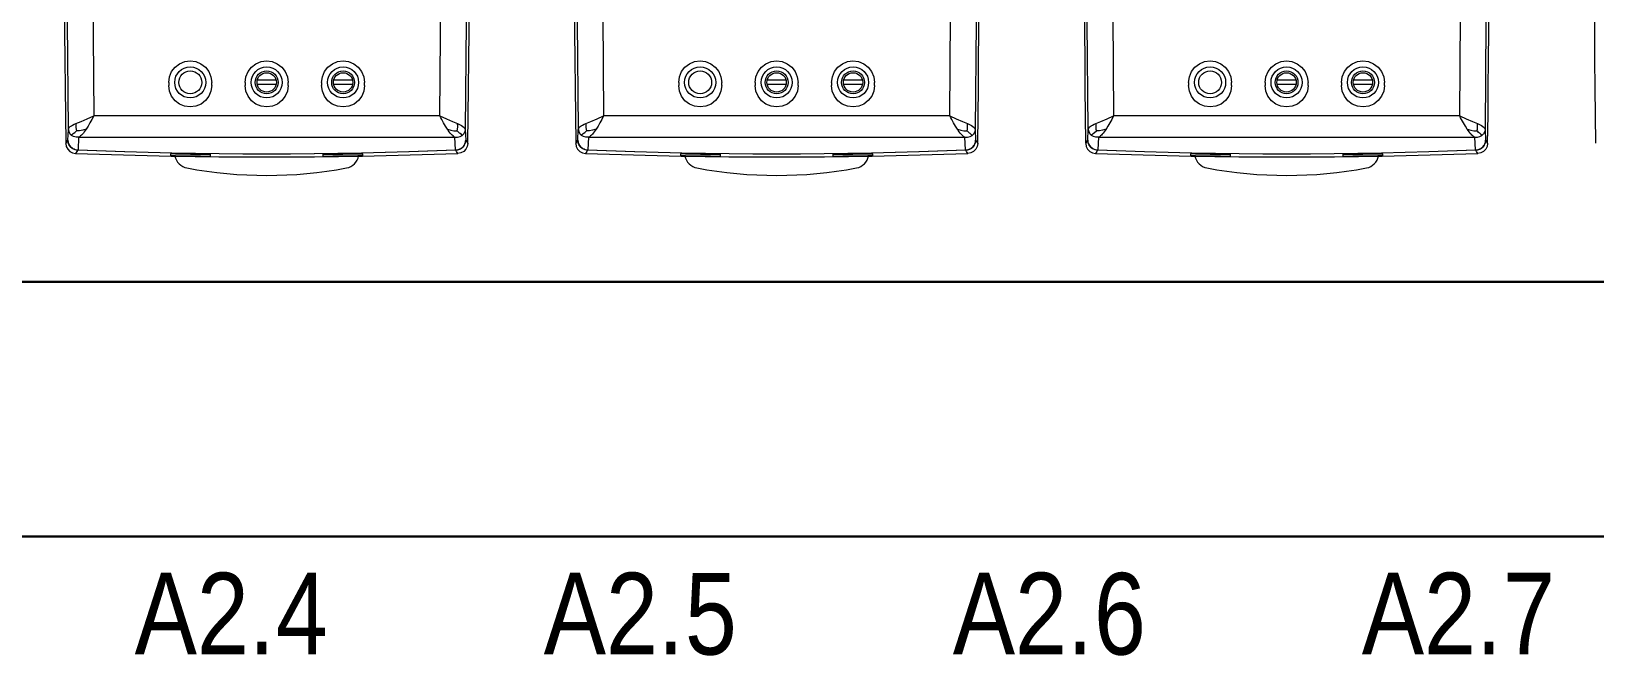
# Model space of a CAD drawing. Header units: millimetres. Extents: x -6000 to 26000, y -6000 to 26000.
# Drawn here: x 114.29 to 135.63, y -4527.28 to -4518.76 of the extents above; entities that cross this region are included whole.
import ezdxf

# ---------------------------------------------------------------- set-up
doc = ezdxf.new("R2010")
doc.units = ezdxf.units.MM
doc.header["$MEASUREMENT"] = 0
for name, color, linetype, lineweight in [('Чертеж и Рисунок_Ном._пера__1', 7, 'Continuous', 15), ('Чертеж и Рисунок_Ном._пера__21', 7, 'Continuous', 30), ('Чертеж и Рисунок_Ном._пера__7', 7, 'Continuous', 15)]:
    doc.layers.add(name, color=color, linetype=linetype, lineweight=lineweight)
doc.styles.add('СГЕНЕРИР_СТИЛЬ_1', font='')
doc.styles.get('СГЕНЕРИР_СТИЛЬ_1').set_extended_font_data('Arial Narrow')

msp = doc.modelspace()

# ---------------------------------------------------------------- linework, layer by layer
at = {"layer": 'Чертеж и Рисунок_Ном._пера__21', "color": 7, "linetype": 'Continuous', "lineweight": 30}
for p, q in [((84.398, -4522.18), (155.339, -4522.18)), ((155.339, -4525.657), (84.398, -4525.657))]:
    msp.add_line(p, q, dxfattribs=at)
at = {"layer": 'Чертеж и Рисунок_Ном._пера__7', "color": 7, "linetype": 'Continuous', "lineweight": 15}
for p, q in [((116.165, -4519.461), (116.165, -4519.503)), ((116.752, -4519.503), (116.752, -4519.461)), ((117.209, -4519.461), (117.208, -4519.503)), ((117.631, -4519.433), (117.373, -4519.433)), ((117.631, -4519.489), (117.373, -4519.489)), ((117.795, -4519.503), (117.795, -4519.461)), ((118.252, -4519.461), (118.252, -4519.503)), ((118.674, -4519.433), (118.416, -4519.433)), ((118.674, -4519.489), (118.416, -4519.489)), ((118.839, -4519.503), (118.838, -4519.461)), ((123.125, -4519.461), (123.125, -4519.503)), ((123.712, -4519.503), (123.712, -4519.461)), ((124.168, -4519.461), (124.168, -4519.503)), ((124.591, -4519.433), (124.332, -4519.433)), ((124.591, -4519.489), (124.332, -4519.489)), ((124.755, -4519.503), (124.755, -4519.461)), ((125.211, -4519.461), (125.211, -4519.503)), ((125.634, -4519.433), (125.376, -4519.433)), ((125.634, -4519.489), (125.376, -4519.489)), ((125.798, -4519.503), (125.798, -4519.461)), ((130.085, -4519.461), (130.084, -4519.503)), ((130.671, -4519.503), (130.671, -4519.461)), ((131.128, -4519.461), (131.128, -4519.503)), ((131.55, -4519.433), (131.292, -4519.433)), ((131.55, -4519.489), (131.292, -4519.489)), ((131.715, -4519.503), (131.715, -4519.461)), ((132.171, -4519.461), (132.171, -4519.503)), ((132.594, -4519.433), (132.335, -4519.433)), ((132.594, -4519.489), (132.335, -4519.489)), ((132.758, -4519.503), (132.758, -4519.461)), ((119.865, -4519.919), (115.141, -4519.919)), ((126.825, -4519.919), (122.101, -4519.919)), ((133.785, -4519.919), (129.061, -4519.919)), ((114.789, -4520.251), (114.796, -4520.103)), ((114.936, -4520.21), (114.928, -4520.382)), ((114.936, -4520.21), (120.071, -4520.21)), ((120.079, -4520.382), (120.071, -4520.21)), ((120.211, -4520.103), (120.218, -4520.251)), ((121.748, -4520.251), (121.755, -4520.103)), ((121.895, -4520.21), (121.887, -4520.382)), ((121.895, -4520.21), (127.031, -4520.21)), ((127.038, -4520.382), (127.031, -4520.21)), ((127.171, -4520.103), (127.178, -4520.251)), ((128.708, -4520.251), (128.715, -4520.103)), ((128.855, -4520.21), (128.847, -4520.382)), ((128.855, -4520.21), (133.99, -4520.21)), ((133.998, -4520.382), (133.99, -4520.21)), ((134.13, -4520.103), (134.137, -4520.251)), ((114.761, -4520.293), (114.789, -4520.251)), ((120.218, -4520.251), (120.246, -4520.293)), ((121.72, -4520.293), (121.748, -4520.251)), ((127.177, -4520.251), (127.206, -4520.293)), ((128.68, -4520.293), (128.708, -4520.251)), ((134.137, -4520.251), (134.165, -4520.293)), ((116.189, -4520.434), (116.188, -4520.459)), ((116.735, -4520.467), (116.734, -4520.442)), ((118.269, -4520.442), (118.269, -4520.467)), ((118.815, -4520.459), (118.815, -4520.434)), ((123.149, -4520.434), (123.148, -4520.459)), ((123.695, -4520.467), (123.694, -4520.442)), ((125.229, -4520.442), (125.228, -4520.467)), ((125.775, -4520.459), (125.774, -4520.434)), ((130.109, -4520.434), (130.108, -4520.459)), ((130.655, -4520.467), (130.654, -4520.442)), ((132.189, -4520.442), (132.188, -4520.467)), ((132.735, -4520.459), (132.734, -4520.434))]:
    msp.add_line(p, q, dxfattribs=at)
at = {"layer": 'Чертеж и Рисунок_Ном._пера__7', "color": 7, "linetype": 'Continuous', "lineweight": 15, "flags": 128}
for points in [[(115.141, -4508.52), (115.121, -4511.247), (115.113, -4514.219), (115.121, -4517.191), (115.141, -4519.919)], [(119.865, -4519.919), (119.886, -4517.191), (119.894, -4514.219), (119.886, -4511.247), (119.865, -4508.52)], [(122.101, -4508.52), (122.08, -4511.247), (122.072, -4514.219), (122.08, -4517.191), (122.101, -4519.919)], [(126.825, -4519.919), (126.846, -4517.191), (126.853, -4514.219), (126.846, -4511.247), (126.825, -4508.52)], [(129.061, -4508.52), (129.04, -4511.247), (129.032, -4514.219), (129.04, -4517.191), (129.061, -4519.919)], [(133.785, -4519.919), (133.805, -4517.191), (133.813, -4514.219), (133.805, -4511.247), (133.784, -4508.52)], [(114.796, -4520.103), (114.783, -4518.64), (114.773, -4517.172), (114.767, -4515.7), (114.765, -4514.226)], [(120.241, -4514.226), (120.24, -4515.7), (120.234, -4517.172), (120.224, -4518.64), (120.211, -4520.103)], [(121.756, -4520.103), (121.742, -4518.64), (121.733, -4517.172), (121.727, -4515.7), (121.725, -4514.226)], [(127.201, -4514.226), (127.199, -4515.7), (127.193, -4517.172), (127.184, -4518.64), (127.17, -4520.103)], [(128.715, -4520.103), (128.702, -4518.64), (128.692, -4517.172), (128.686, -4515.7), (128.684, -4514.226)], [(134.161, -4514.226), (134.159, -4515.7), (134.153, -4517.172), (134.143, -4518.64), (134.13, -4520.103)], [(116.165, -4519.461), (116.176, -4519.385), (116.205, -4519.314), (116.252, -4519.254), (116.313, -4519.208), (116.383, -4519.178), (116.458, -4519.169), (116.533, -4519.178), (116.604, -4519.207), (116.665, -4519.253), (116.711, -4519.313), (116.742, -4519.384), (116.752, -4519.461)], [(117.208, -4519.461), (117.219, -4519.385), (117.249, -4519.314), (117.295, -4519.254), (117.356, -4519.208), (117.427, -4519.178), (117.501, -4519.169), (117.576, -4519.178), (117.647, -4519.207), (117.708, -4519.253), (117.755, -4519.313), (117.785, -4519.384), (117.795, -4519.461)], [(118.252, -4519.461), (118.262, -4519.385), (118.292, -4519.314), (118.338, -4519.254), (118.399, -4519.208), (118.47, -4519.178), (118.545, -4519.169), (118.619, -4519.178), (118.69, -4519.207), (118.751, -4519.253), (118.798, -4519.313), (118.828, -4519.384), (118.839, -4519.461)], [(123.125, -4519.461), (123.135, -4519.385), (123.165, -4519.314), (123.211, -4519.254), (123.272, -4519.208), (123.343, -4519.178), (123.418, -4519.169), (123.492, -4519.178), (123.563, -4519.207), (123.624, -4519.253), (123.671, -4519.313), (123.701, -4519.384), (123.712, -4519.461)], [(124.168, -4519.461), (124.179, -4519.385), (124.208, -4519.314), (124.255, -4519.254), (124.315, -4519.208), (124.386, -4519.178), (124.461, -4519.169), (124.536, -4519.178), (124.607, -4519.207), (124.668, -4519.253), (124.714, -4519.313), (124.744, -4519.384), (124.755, -4519.461)], [(125.211, -4519.461), (125.222, -4519.385), (125.252, -4519.314), (125.298, -4519.254), (125.359, -4519.208), (125.429, -4519.178), (125.504, -4519.169), (125.579, -4519.178), (125.65, -4519.207), (125.711, -4519.253), (125.758, -4519.313), (125.788, -4519.384), (125.798, -4519.461)], [(130.085, -4519.461), (130.095, -4519.385), (130.125, -4519.314), (130.171, -4519.254), (130.232, -4519.208), (130.303, -4519.178), (130.377, -4519.169), (130.452, -4519.178), (130.523, -4519.207), (130.584, -4519.253), (130.631, -4519.313), (130.661, -4519.384), (130.671, -4519.461)], [(131.128, -4519.461), (131.138, -4519.385), (131.168, -4519.314), (131.214, -4519.254), (131.275, -4519.208), (131.346, -4519.178), (131.421, -4519.169), (131.495, -4519.178), (131.566, -4519.207), (131.627, -4519.253), (131.674, -4519.313), (131.704, -4519.384), (131.715, -4519.461)], [(132.171, -4519.461), (132.181, -4519.385), (132.211, -4519.314), (132.258, -4519.254), (132.318, -4519.208), (132.389, -4519.178), (132.464, -4519.169), (132.539, -4519.178), (132.609, -4519.207), (132.67, -4519.253), (132.717, -4519.313), (132.747, -4519.384), (132.758, -4519.461)], [(116.752, -4519.503), (116.742, -4519.579), (116.713, -4519.65), (116.667, -4519.71), (116.607, -4519.757), (116.536, -4519.787), (116.459, -4519.797), (116.382, -4519.787), (116.311, -4519.758), (116.251, -4519.711), (116.205, -4519.651), (116.175, -4519.58), (116.165, -4519.503)], [(117.795, -4519.503), (117.786, -4519.579), (117.756, -4519.65), (117.711, -4519.71), (117.65, -4519.757), (117.58, -4519.787), (117.503, -4519.797), (117.426, -4519.787), (117.355, -4519.758), (117.294, -4519.711), (117.248, -4519.651), (117.218, -4519.58), (117.208, -4519.503)], [(118.839, -4519.503), (118.829, -4519.579), (118.799, -4519.65), (118.754, -4519.71), (118.694, -4519.757), (118.623, -4519.787), (118.546, -4519.797), (118.469, -4519.787), (118.398, -4519.758), (118.338, -4519.711), (118.291, -4519.651), (118.262, -4519.58), (118.252, -4519.503)], [(123.712, -4519.503), (123.702, -4519.579), (123.673, -4519.65), (123.627, -4519.71), (123.567, -4519.757), (123.496, -4519.787), (123.419, -4519.797), (123.342, -4519.787), (123.271, -4519.758), (123.211, -4519.711), (123.165, -4519.651), (123.135, -4519.58), (123.125, -4519.503)], [(124.755, -4519.503), (124.745, -4519.579), (124.716, -4519.65), (124.67, -4519.71), (124.61, -4519.757), (124.539, -4519.787), (124.462, -4519.797), (124.385, -4519.787), (124.314, -4519.758), (124.254, -4519.711), (124.208, -4519.651), (124.178, -4519.58), (124.168, -4519.503)], [(125.798, -4519.503), (125.788, -4519.579), (125.759, -4519.65), (125.713, -4519.71), (125.653, -4519.757), (125.583, -4519.787), (125.505, -4519.797), (125.428, -4519.787), (125.358, -4519.758), (125.297, -4519.711), (125.251, -4519.651), (125.221, -4519.58), (125.211, -4519.503)], [(130.671, -4519.503), (130.662, -4519.579), (130.632, -4519.65), (130.587, -4519.71), (130.527, -4519.757), (130.456, -4519.787), (130.379, -4519.797), (130.302, -4519.787), (130.231, -4519.758), (130.17, -4519.711), (130.124, -4519.651), (130.095, -4519.58), (130.085, -4519.503)], [(131.715, -4519.503), (131.705, -4519.579), (131.676, -4519.65), (131.63, -4519.71), (131.57, -4519.757), (131.499, -4519.787), (131.422, -4519.797), (131.345, -4519.787), (131.274, -4519.758), (131.214, -4519.711), (131.167, -4519.651), (131.138, -4519.58), (131.128, -4519.503)], [(132.758, -4519.503), (132.748, -4519.579), (132.719, -4519.65), (132.673, -4519.71), (132.613, -4519.757), (132.542, -4519.787), (132.465, -4519.797), (132.388, -4519.787), (132.317, -4519.758), (132.257, -4519.711), (132.211, -4519.651), (132.181, -4519.58), (132.171, -4519.503)], [(114.899, -4520.022), (114.969, -4519.993), (115.052, -4519.959), (115.141, -4519.919)], [(115.141, -4519.919), (115.116, -4519.968), (115.09, -4520.015), (115.064, -4520.06), (115.039, -4520.101)], [(119.968, -4520.101), (119.942, -4520.06), (119.93, -4520.038), (119.917, -4520.015), (119.891, -4519.968), (119.878, -4519.943), (119.865, -4519.919)], [(119.865, -4519.919), (119.955, -4519.958), (120.038, -4519.993), (120.108, -4520.022)], [(121.859, -4520.022), (121.928, -4519.993), (122.011, -4519.959), (122.101, -4519.919)], [(122.101, -4519.919), (122.075, -4519.968), (122.05, -4520.015), (122.024, -4520.06), (121.998, -4520.101)], [(126.928, -4520.101), (126.902, -4520.06), (126.889, -4520.038), (126.876, -4520.015), (126.851, -4519.968), (126.838, -4519.943), (126.825, -4519.919)], [(126.825, -4519.919), (126.914, -4519.958), (126.998, -4519.993), (127.067, -4520.022)], [(128.818, -4520.022), (128.888, -4519.993), (128.971, -4519.959), (129.061, -4519.919)], [(129.061, -4519.919), (129.035, -4519.968), (129.009, -4520.015), (128.984, -4520.06), (128.958, -4520.101)], [(133.887, -4520.101), (133.862, -4520.06), (133.849, -4520.038), (133.836, -4520.015), (133.81, -4519.968), (133.797, -4519.943), (133.785, -4519.919)], [(133.785, -4519.919), (133.874, -4519.958), (133.957, -4519.993), (134.027, -4520.022)], [(114.796, -4520.103), (114.802, -4520.084), (114.81, -4520.074), (114.822, -4520.064), (114.836, -4520.054), (114.854, -4520.044), (114.875, -4520.033), (114.899, -4520.022)], [(114.796, -4520.103), (114.801, -4520.133), (114.816, -4520.161), (114.838, -4520.184)], [(114.838, -4520.184), (114.848, -4520.174), (114.863, -4520.16), (114.883, -4520.143), (114.906, -4520.123)], [(114.936, -4520.21), (114.9, -4520.209), (114.866, -4520.2), (114.838, -4520.184)], [(114.899, -4520.022), (114.898, -4520.051), (114.898, -4520.076), (114.901, -4520.099), (114.906, -4520.123)], [(115.039, -4520.101), (114.991, -4520.114), (114.948, -4520.121), (114.906, -4520.123)], [(115.039, -4520.101), (115.026, -4520.119), (115.013, -4520.137), (115, -4520.153), (114.987, -4520.167), (114.974, -4520.18), (114.961, -4520.192), (114.949, -4520.202), (114.936, -4520.21)], [(120.071, -4520.21), (120.058, -4520.202), (120.045, -4520.192), (120.032, -4520.18), (120.019, -4520.167), (120.007, -4520.153), (119.994, -4520.137), (119.981, -4520.119), (119.968, -4520.101)], [(119.968, -4520.101), (120.016, -4520.114), (120.058, -4520.121), (120.101, -4520.123)], [(120.071, -4520.21), (120.107, -4520.209), (120.141, -4520.2), (120.169, -4520.184)], [(120.101, -4520.123), (120.106, -4520.099), (120.108, -4520.087), (120.109, -4520.076), (120.109, -4520.051), (120.108, -4520.038), (120.108, -4520.022)], [(120.169, -4520.184), (120.159, -4520.174), (120.144, -4520.16), (120.134, -4520.152), (120.124, -4520.143), (120.113, -4520.133), (120.101, -4520.123)], [(120.108, -4520.022), (120.162, -4520.049), (120.198, -4520.075), (120.211, -4520.103)], [(120.211, -4520.103), (120.206, -4520.133), (120.191, -4520.161), (120.169, -4520.184)], [(121.756, -4520.103), (121.762, -4520.084), (121.77, -4520.074), (121.781, -4520.064), (121.796, -4520.054), (121.814, -4520.044), (121.835, -4520.033), (121.859, -4520.022)], [(121.756, -4520.103), (121.761, -4520.133), (121.775, -4520.161), (121.797, -4520.184)], [(121.797, -4520.184), (121.808, -4520.174), (121.823, -4520.16), (121.842, -4520.143), (121.866, -4520.123)], [(121.895, -4520.21), (121.859, -4520.209), (121.826, -4520.2), (121.797, -4520.184)], [(121.859, -4520.022), (121.858, -4520.051), (121.858, -4520.076), (121.861, -4520.099), (121.866, -4520.123)], [(121.998, -4520.101), (121.95, -4520.114), (121.908, -4520.121), (121.866, -4520.123)], [(121.998, -4520.101), (121.985, -4520.119), (121.972, -4520.137), (121.96, -4520.153), (121.947, -4520.167), (121.934, -4520.18), (121.921, -4520.192), (121.908, -4520.202), (121.895, -4520.21)], [(127.031, -4520.21), (127.018, -4520.202), (127.005, -4520.192), (126.992, -4520.18), (126.979, -4520.167), (126.966, -4520.153), (126.953, -4520.137), (126.941, -4520.119), (126.928, -4520.101)], [(126.928, -4520.101), (126.976, -4520.114), (127.018, -4520.121), (127.06, -4520.123)], [(127.031, -4520.21), (127.067, -4520.209), (127.101, -4520.2), (127.129, -4520.184)], [(127.06, -4520.123), (127.065, -4520.099), (127.067, -4520.087), (127.068, -4520.076), (127.068, -4520.051), (127.068, -4520.038), (127.067, -4520.022)], [(127.129, -4520.184), (127.118, -4520.174), (127.103, -4520.16), (127.094, -4520.152), (127.084, -4520.143), (127.072, -4520.133), (127.06, -4520.123)], [(127.067, -4520.022), (127.121, -4520.049), (127.157, -4520.075), (127.17, -4520.103)], [(127.171, -4520.103), (127.165, -4520.133), (127.151, -4520.161), (127.129, -4520.184)], [(128.715, -4520.103), (128.722, -4520.084), (128.73, -4520.074), (128.741, -4520.064), (128.755, -4520.054), (128.773, -4520.044), (128.794, -4520.033), (128.818, -4520.022)], [(128.715, -4520.103), (128.721, -4520.133), (128.735, -4520.161), (128.757, -4520.184)], [(128.757, -4520.184), (128.767, -4520.174), (128.782, -4520.16), (128.802, -4520.143), (128.826, -4520.123)], [(128.855, -4520.21), (128.819, -4520.209), (128.785, -4520.2), (128.757, -4520.184)], [(128.818, -4520.022), (128.817, -4520.051), (128.817, -4520.076), (128.82, -4520.099), (128.826, -4520.123)], [(128.958, -4520.101), (128.91, -4520.114), (128.868, -4520.121), (128.826, -4520.123)], [(128.958, -4520.101), (128.945, -4520.119), (128.932, -4520.137), (128.919, -4520.153), (128.906, -4520.167), (128.894, -4520.18), (128.881, -4520.192), (128.868, -4520.202), (128.855, -4520.21)], [(133.99, -4520.21), (133.977, -4520.202), (133.964, -4520.192), (133.952, -4520.18), (133.939, -4520.167), (133.926, -4520.153), (133.913, -4520.137), (133.9, -4520.119), (133.887, -4520.101)], [(133.887, -4520.101), (133.935, -4520.114), (133.978, -4520.121), (134.02, -4520.123)], [(133.99, -4520.21), (134.027, -4520.209), (134.06, -4520.2), (134.088, -4520.184)], [(134.02, -4520.123), (134.025, -4520.099), (134.027, -4520.087), (134.028, -4520.076), (134.028, -4520.051), (134.028, -4520.038), (134.027, -4520.022)], [(134.088, -4520.184), (134.078, -4520.174), (134.063, -4520.16), (134.054, -4520.152), (134.043, -4520.143), (134.032, -4520.133), (134.02, -4520.123)], [(134.027, -4520.022), (134.081, -4520.049), (134.117, -4520.075), (134.13, -4520.103)], [(134.13, -4520.103), (134.125, -4520.133), (134.11, -4520.161), (134.088, -4520.184)], [(114.761, -4520.293), (114.767, -4520.334), (114.787, -4520.372), (114.816, -4520.402), (114.853, -4520.422), (114.894, -4520.43)], [(114.828, -4520.346), (114.807, -4520.318), (114.794, -4520.286), (114.789, -4520.251)], [(114.789, -4520.251), (114.791, -4520.275), (114.799, -4520.299), (114.812, -4520.323), (114.83, -4520.344)], [(114.923, -4520.388), (114.888, -4520.382), (114.856, -4520.368), (114.828, -4520.346)], [(114.856, -4520.366), (114.846, -4520.36), (114.837, -4520.354), (114.828, -4520.346)], [(114.83, -4520.344), (114.841, -4520.353), (114.852, -4520.361), (114.865, -4520.367), (114.877, -4520.373), (114.89, -4520.377), (114.903, -4520.38), (114.915, -4520.381), (114.928, -4520.382)], [(114.836, -4520.35), (114.849, -4520.361)], [(114.924, -4520.386), (114.905, -4520.384), (114.89, -4520.381), (114.873, -4520.374), (114.856, -4520.366)], [(114.923, -4520.388), (114.913, -4520.402), (114.904, -4520.416), (114.894, -4520.43)], [(120.084, -4520.388), (119.445, -4520.41), (118.8, -4520.427), (118.153, -4520.437), (117.828, -4520.44), (117.503, -4520.441), (117.178, -4520.44), (116.854, -4520.437), (116.206, -4520.427), (115.561, -4520.41), (114.923, -4520.388)], [(114.928, -4520.382), (115.565, -4520.405), (116.209, -4520.421), (116.855, -4520.431), (117.179, -4520.434), (117.503, -4520.435), (117.828, -4520.434), (118.151, -4520.431), (118.798, -4520.421), (119.442, -4520.405), (120.079, -4520.382)], [(120.079, -4520.382), (120.104, -4520.38), (120.129, -4520.373), (120.154, -4520.361), (120.176, -4520.344)], [(120.15, -4520.366), (120.133, -4520.374), (120.117, -4520.38), (120.101, -4520.384), (120.083, -4520.386)], [(120.178, -4520.346), (120.168, -4520.356), (120.157, -4520.364), (120.145, -4520.371), (120.133, -4520.377), (120.121, -4520.381), (120.108, -4520.385), (120.096, -4520.387), (120.084, -4520.388)], [(120.112, -4520.43), (120.103, -4520.416), (120.093, -4520.402), (120.084, -4520.388)], [(120.246, -4520.293), (120.239, -4520.335), (120.22, -4520.372), (120.191, -4520.402), (120.154, -4520.422), (120.112, -4520.43)], [(120.15, -4520.366), (120.164, -4520.355)], [(120.154, -4520.364), (120.166, -4520.357), (120.175, -4520.349)], [(120.176, -4520.344), (120.186, -4520.334), (120.194, -4520.323), (120.202, -4520.311), (120.207, -4520.299), (120.212, -4520.287), (120.215, -4520.275), (120.217, -4520.263), (120.218, -4520.251)], [(120.218, -4520.251), (120.213, -4520.286), (120.199, -4520.318), (120.178, -4520.346)], [(121.72, -4520.293), (121.727, -4520.334), (121.746, -4520.372), (121.776, -4520.402), (121.813, -4520.422), (121.854, -4520.43)], [(121.788, -4520.346), (121.767, -4520.318), (121.753, -4520.286), (121.748, -4520.251)], [(121.748, -4520.251), (121.751, -4520.275), (121.759, -4520.299), (121.772, -4520.323), (121.79, -4520.344)], [(121.882, -4520.388), (121.848, -4520.382), (121.816, -4520.368), (121.788, -4520.346)], [(121.816, -4520.366), (121.806, -4520.36), (121.797, -4520.354), (121.788, -4520.346)], [(121.79, -4520.344), (121.801, -4520.353), (121.812, -4520.361), (121.824, -4520.367), (121.837, -4520.373), (121.85, -4520.377), (121.862, -4520.38), (121.875, -4520.381), (121.887, -4520.382)], [(121.796, -4520.35), (121.809, -4520.361)], [(121.884, -4520.386), (121.865, -4520.384), (121.849, -4520.381), (121.833, -4520.374), (121.816, -4520.366)], [(121.882, -4520.388), (121.873, -4520.402), (121.863, -4520.416), (121.854, -4520.43)], [(127.044, -4520.388), (126.405, -4520.41), (125.76, -4520.427), (125.112, -4520.437), (124.788, -4520.44), (124.463, -4520.441), (124.138, -4520.44), (123.814, -4520.437), (123.166, -4520.427), (122.521, -4520.41), (121.882, -4520.388)], [(121.887, -4520.382), (122.525, -4520.405), (123.169, -4520.421), (123.815, -4520.431), (124.139, -4520.434), (124.463, -4520.435), (124.787, -4520.434), (125.111, -4520.431), (125.757, -4520.421), (126.401, -4520.405), (127.038, -4520.382)], [(127.038, -4520.382), (127.063, -4520.38), (127.089, -4520.373), (127.114, -4520.361), (127.136, -4520.344)], [(127.11, -4520.366), (127.093, -4520.374), (127.077, -4520.38), (127.061, -4520.384), (127.042, -4520.386)], [(127.138, -4520.346), (127.128, -4520.356), (127.117, -4520.364), (127.105, -4520.371), (127.093, -4520.377), (127.081, -4520.381), (127.068, -4520.385), (127.056, -4520.387), (127.044, -4520.388)], [(127.072, -4520.43), (127.062, -4520.416), (127.053, -4520.402), (127.044, -4520.388)], [(127.206, -4520.293), (127.199, -4520.335), (127.18, -4520.372), (127.15, -4520.402), (127.113, -4520.422), (127.072, -4520.43)], [(127.11, -4520.366), (127.124, -4520.355)], [(127.114, -4520.364), (127.125, -4520.357), (127.135, -4520.349)], [(127.136, -4520.344), (127.146, -4520.334), (127.154, -4520.323), (127.161, -4520.311), (127.167, -4520.299), (127.172, -4520.287), (127.175, -4520.275), (127.177, -4520.263), (127.178, -4520.251)], [(127.177, -4520.251), (127.173, -4520.286), (127.159, -4520.318), (127.138, -4520.346)], [(128.68, -4520.293), (128.687, -4520.334), (128.706, -4520.372), (128.735, -4520.402), (128.772, -4520.422), (128.814, -4520.43)], [(128.748, -4520.346), (128.726, -4520.318), (128.713, -4520.286), (128.708, -4520.251)], [(128.708, -4520.251), (128.711, -4520.275), (128.718, -4520.299), (128.732, -4520.323), (128.75, -4520.344)], [(128.842, -4520.388), (128.807, -4520.382), (128.775, -4520.368), (128.748, -4520.346)], [(128.776, -4520.366), (128.765, -4520.36), (128.756, -4520.354), (128.748, -4520.346)], [(128.75, -4520.344), (128.76, -4520.353), (128.772, -4520.361), (128.784, -4520.367), (128.796, -4520.373), (128.809, -4520.377), (128.822, -4520.38), (128.835, -4520.381), (128.847, -4520.382)], [(128.756, -4520.35), (128.768, -4520.361)], [(128.843, -4520.386), (128.825, -4520.384), (128.809, -4520.381), (128.793, -4520.374), (128.776, -4520.366)], [(128.842, -4520.388), (128.833, -4520.402), (128.823, -4520.416), (128.814, -4520.43)], [(134.003, -4520.388), (133.365, -4520.41), (132.719, -4520.427), (132.072, -4520.437), (131.747, -4520.44), (131.423, -4520.441), (131.098, -4520.44), (130.773, -4520.437), (130.126, -4520.427), (129.481, -4520.41), (128.842, -4520.388)], [(128.847, -4520.382), (129.484, -4520.405), (130.128, -4520.421), (130.775, -4520.431), (131.098, -4520.434), (131.423, -4520.435), (131.747, -4520.434), (132.071, -4520.431), (132.717, -4520.421), (133.361, -4520.405), (133.998, -4520.382)], [(133.998, -4520.382), (134.023, -4520.38), (134.049, -4520.373), (134.073, -4520.361), (134.096, -4520.344)], [(134.069, -4520.366), (134.053, -4520.374), (134.036, -4520.38), (134.02, -4520.384), (134.002, -4520.386)], [(134.098, -4520.346), (134.087, -4520.356), (134.076, -4520.364), (134.065, -4520.371), (134.053, -4520.377), (134.04, -4520.381), (134.028, -4520.385), (134.015, -4520.387), (134.003, -4520.388)], [(134.031, -4520.43), (134.022, -4520.416), (134.013, -4520.402), (134.003, -4520.388)], [(134.165, -4520.293), (134.158, -4520.335), (134.139, -4520.372), (134.11, -4520.402), (134.073, -4520.422), (134.031, -4520.43)], [(134.069, -4520.366), (134.084, -4520.355)], [(134.074, -4520.364), (134.085, -4520.357), (134.094, -4520.349)], [(134.096, -4520.344), (134.105, -4520.334), (134.114, -4520.323), (134.121, -4520.311), (134.127, -4520.299), (134.131, -4520.287), (134.134, -4520.275), (134.136, -4520.263), (134.137, -4520.251)], [(134.137, -4520.251), (134.132, -4520.286), (134.119, -4520.318), (134.098, -4520.346)]]:
    msp.add_lwpolyline(points, dxfattribs=at)
at = {"layer": 'Чертеж и Рисунок_Ном._пера__7', "color": 7, "linetype": 'Continuous', "lineweight": 15}
for centre, radius in [((116.459, -4519.461), 0.212), ((116.459, -4519.461), 0.156), ((117.502, -4519.461), 0.212), ((117.502, -4519.461), 0.156), ((117.502, -4519.461), 0.132), ((118.545, -4519.461), 0.212), ((118.545, -4519.461), 0.156), ((118.545, -4519.461), 0.132), ((123.418, -4519.461), 0.212), ((123.418, -4519.461), 0.156), ((124.462, -4519.461), 0.212), ((124.462, -4519.461), 0.156), ((124.462, -4519.461), 0.132), ((125.505, -4519.461), 0.212), ((125.505, -4519.461), 0.156), ((125.505, -4519.461), 0.132), ((130.378, -4519.461), 0.212), ((130.378, -4519.461), 0.156), ((131.421, -4519.461), 0.212), ((131.421, -4519.461), 0.156), ((131.421, -4519.461), 0.132), ((132.464, -4519.461), 0.212), ((132.464, -4519.461), 0.156), ((132.464, -4519.461), 0.132)]:
    msp.add_circle(centre, radius, dxfattribs=at)
for centre, radius, start, end in [((583.162, -4514.226), 468.441, 179.25798, 180.74202), ((-348.155, -4514.226), 468.441, 359.25798, 0.74202), ((590.122, -4514.226), 468.441, 179.25798, 180.74202), ((-341.196, -4514.226), 468.441, 359.25798, 0.74202), ((597.081, -4514.226), 468.441, 179.25798, 180.74202), ((-334.236, -4514.226), 468.441, 359.25798, 0.74202), ((604.041, -4514.226), 468.441, 179.25798, 180.74202), ((117.503, -4450.901), 69.578, 267.8511, 272.14887), ((117.502, -4450.901), 69.57, 268.91764, 269.36812), ((117.504, -4450.901), 69.545, 268.91665, 269.36585), ((116.453, -4520.423), 0.209, 192.0212, 259.351), ((117.503, -4514.839), 5.891, 259.3511, 280.6489), ((117.504, -4450.901), 69.545, 270.63054, 271.07974), ((117.502, -4450.901), 69.57, 270.63091, 271.08139), ((118.553, -4520.423), 0.209, 280.6488, 347.979), ((124.463, -4450.901), 69.578, 267.8511, 272.14887), ((124.462, -4450.901), 69.57, 268.91764, 269.36812), ((124.464, -4450.901), 69.545, 268.91665, 269.36585), ((123.413, -4520.423), 0.209, 192.0212, 259.351), ((124.463, -4514.839), 5.891, 259.3511, 280.6489), ((124.462, -4450.901), 69.57, 270.63091, 271.08139), ((124.464, -4450.901), 69.545, 270.63054, 271.07974), ((125.513, -4520.423), 0.209, 280.6488, 347.979), ((131.423, -4450.901), 69.578, 267.8511, 272.14887), ((131.422, -4450.901), 69.57, 268.91764, 269.36812), ((131.423, -4450.901), 69.545, 268.91665, 269.36585), ((130.373, -4520.423), 0.209, 192.0212, 259.351), ((131.423, -4514.839), 5.891, 259.3511, 280.6489), ((131.422, -4450.901), 69.57, 270.63091, 271.08139), ((131.423, -4450.901), 69.545, 270.63054, 271.07974), ((132.473, -4520.423), 0.209, 280.6488, 347.979)]:
    msp.add_arc(centre, radius, start, end, dxfattribs=at)

# ---------------------------------------------------------------- texts
at = {"layer": 'Чертеж и Рисунок_Ном._пера__1', "color": 7, "linetype": 'Continuous', "lineweight": 15, "char_height": 1.1128, "attachment_point": 7, "style": 'СГЕНЕРИР_СТИЛЬ_1'}
for s, insert in [('\\A1;{\\pql;\\fArial Narrow|b0|i0|c204|p34;A2.}', (115.7, -4527.263)), ('\\A1;{\\pql;\\fArial Narrow|b0|i0|c204|p34;4}', (117.628, -4527.263)), ('\\A1;{\\pql;\\fArial Narrow|b0|i0|c204|p34;A2.}', (121.283, -4527.263)), ('\\A1;{\\pql;\\fArial Narrow|b0|i0|c204|p34;5}', (123.21, -4527.282)), ('\\A1;{\\pql;\\fArial Narrow|b0|i0|c204|p34;A2.}', (126.866, -4527.263)), ('\\A1;{\\pql;\\fArial Narrow|b0|i0|c204|p34;6}', (128.793, -4527.282)), ('\\A1;{\\pql;\\fArial Narrow|b0|i0|c204|p34;A2.}', (132.448, -4527.263)), ('\\A1;{\\pql;\\fArial Narrow|b0|i0|c204|p34;7}', (134.375, -4527.263))]:
    msp.add_mtext(s, dxfattribs=dict(at, insert=insert))

doc.saveas('drawing.dxf')
